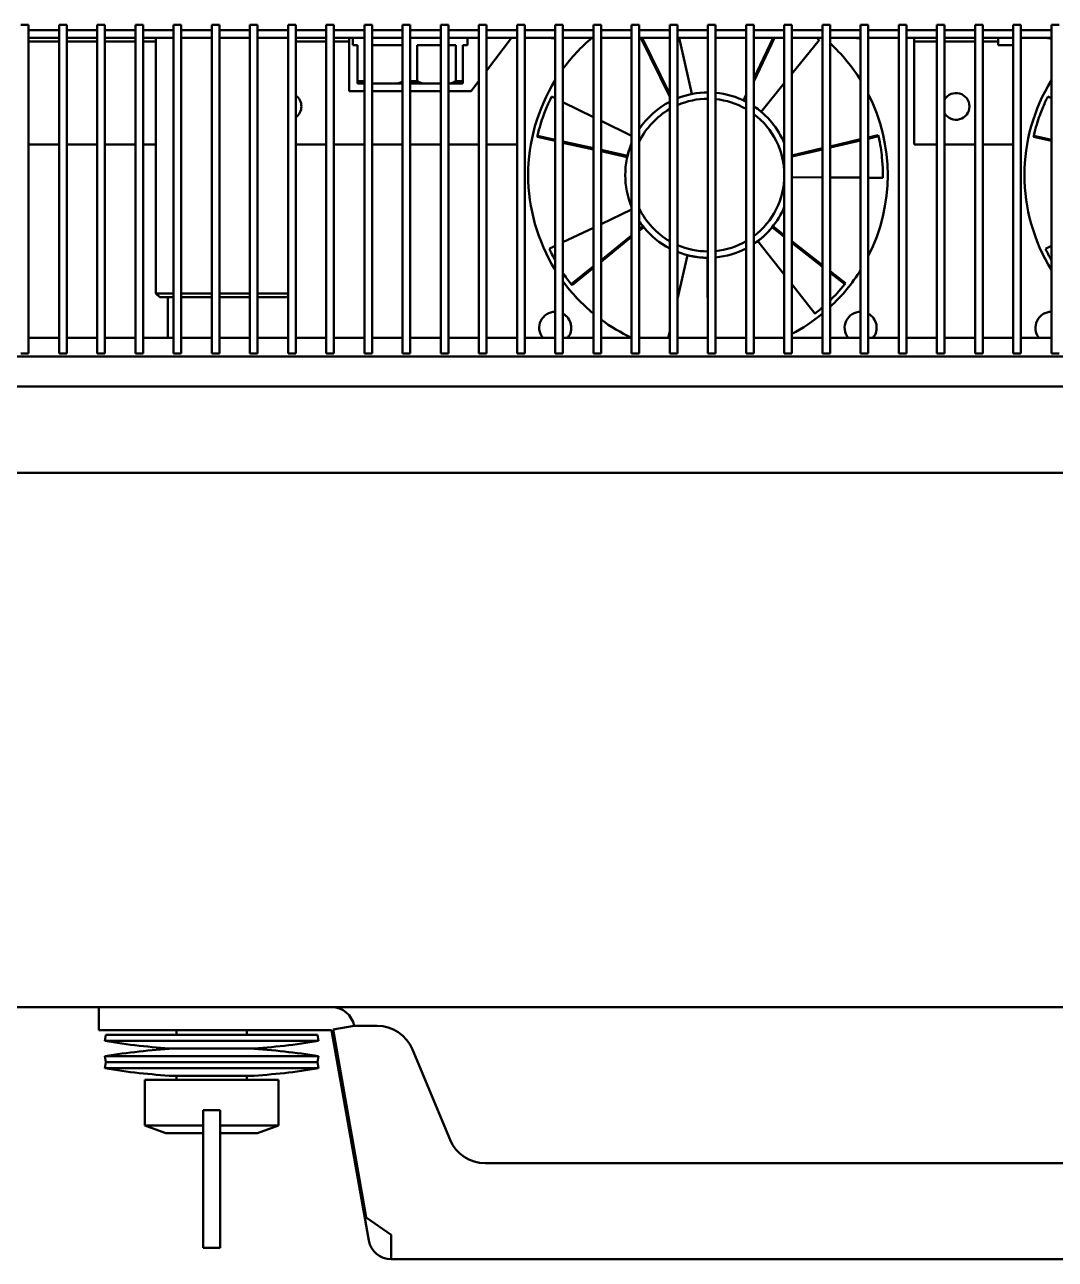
# Model space of a CAD drawing. Header units: millimetres. Extents: x 100 to 5488, y 100 to 4218.
# Drawn here: x 2184.5 to 2319.5, y 1386.1 to 1547.9 of the extents above; entities that cross this region are included whole.
import ezdxf

# ---------------------------------------------------------------- set-up
doc = ezdxf.new("R2010")
doc.units = ezdxf.units.MM
doc.header["$LTSCALE"] = 20
doc.layers.add('Visible (ANSI)', color=7, linetype='Continuous', lineweight=50)

msp = doc.modelspace()

# ---------------------------------------------------------------- linework, layer by layer
at = {"layer": 'Visible (ANSI)'}
for p, q in [((2184.033, 1547.867), (2185.033, 1547.867)), ((2185.033, 1547.867), (2185.033, 1547.633)), ((2189.033, 1547.633), (2189.033, 1547.867)), ((2189.033, 1547.867), (2190.033, 1547.867)), ((2190.033, 1547.867), (2190.033, 1547.633)), ((2194.033, 1547.633), (2194.033, 1547.867)), ((2194.033, 1547.867), (2195.033, 1547.867)), ((2195.033, 1547.867), (2195.033, 1547.633)), ((2199.033, 1547.633), (2199.033, 1547.867)), ((2199.033, 1547.867), (2200.033, 1547.867)), ((2200.033, 1547.867), (2200.033, 1547.633)), ((2204.033, 1547.633), (2204.033, 1547.867)), ((2204.033, 1547.867), (2205.033, 1547.867)), ((2205.033, 1547.867), (2205.033, 1547.633)), ((2209.033, 1547.633), (2209.033, 1547.867)), ((2209.033, 1547.867), (2210.033, 1547.867)), ((2210.033, 1547.867), (2210.033, 1547.633)), ((2214.033, 1547.633), (2214.033, 1547.867)), ((2214.033, 1547.867), (2215.033, 1547.867)), ((2215.033, 1547.867), (2215.033, 1547.633)), ((2219.033, 1547.633), (2219.033, 1547.867)), ((2219.033, 1547.867), (2220.033, 1547.867)), ((2220.033, 1547.867), (2220.033, 1547.633)), ((2224.033, 1547.633), (2224.033, 1547.867)), ((2224.033, 1547.867), (2225.033, 1547.867)), ((2225.033, 1547.867), (2225.033, 1547.633)), ((2229.033, 1547.633), (2229.033, 1547.867)), ((2229.033, 1547.867), (2230.033, 1547.867)), ((2230.033, 1547.867), (2230.033, 1547.633)), ((2234.033, 1547.633), (2234.033, 1547.867)), ((2234.033, 1547.867), (2235.033, 1547.867)), ((2235.033, 1547.867), (2235.033, 1547.633)), ((2239.033, 1547.633), (2239.033, 1547.867)), ((2239.033, 1547.867), (2240.033, 1547.867)), ((2240.033, 1547.867), (2240.033, 1547.633)), ((2244.033, 1547.633), (2244.033, 1547.867)), ((2244.033, 1547.867), (2245.033, 1547.867)), ((2245.033, 1547.867), (2245.033, 1547.633)), ((2249.033, 1547.633), (2249.033, 1547.867)), ((2249.033, 1547.867), (2250.033, 1547.867)), ((2250.033, 1547.867), (2250.033, 1547.633)), ((2254.033, 1547.633), (2254.033, 1547.867)), ((2254.033, 1547.867), (2255.033, 1547.867)), ((2255.033, 1547.867), (2255.033, 1547.633)), ((2259.033, 1547.633), (2259.033, 1547.867)), ((2259.033, 1547.867), (2260.033, 1547.867)), ((2260.033, 1547.867), (2260.033, 1547.633)), ((2264.033, 1547.633), (2264.033, 1547.867)), ((2264.033, 1547.867), (2265.033, 1547.867)), ((2265.033, 1547.867), (2265.033, 1547.633)), ((2269.033, 1547.633), (2269.033, 1547.867)), ((2269.033, 1547.867), (2270.033, 1547.867)), ((2270.033, 1547.867), (2270.033, 1547.633)), ((2274.033, 1547.633), (2274.033, 1547.867)), ((2274.033, 1547.867), (2275.033, 1547.867)), ((2275.033, 1547.867), (2275.033, 1547.633)), ((2279.033, 1547.633), (2279.033, 1547.867)), ((2279.033, 1547.867), (2280.033, 1547.867)), ((2280.033, 1547.867), (2280.033, 1547.633)), ((2284.033, 1547.633), (2284.033, 1547.867)), ((2284.033, 1547.867), (2285.033, 1547.867)), ((2285.033, 1547.867), (2285.033, 1547.633)), ((2289.033, 1547.633), (2289.033, 1547.867)), ((2289.033, 1547.867), (2290.033, 1547.867)), ((2290.033, 1547.867), (2290.033, 1547.633)), ((2294.033, 1547.633), (2294.033, 1547.867)), ((2294.033, 1547.867), (2295.033, 1547.867)), ((2295.033, 1547.867), (2295.033, 1547.633)), ((2299.033, 1547.633), (2299.033, 1547.867)), ((2299.033, 1547.867), (2300.033, 1547.867)), ((2300.033, 1547.867), (2300.033, 1547.633)), ((2304.033, 1547.633), (2304.033, 1547.867)), ((2304.033, 1547.867), (2305.033, 1547.867)), ((2305.033, 1547.867), (2305.033, 1547.633)), ((2309.033, 1547.633), (2309.033, 1547.867)), ((2309.033, 1547.867), (2310.033, 1547.867)), ((2310.033, 1547.867), (2310.033, 1547.633)), ((2314.033, 1547.633), (2314.033, 1547.867)), ((2314.033, 1547.867), (2315.033, 1547.867)), ((2315.033, 1547.867), (2315.033, 1547.633)), ((2319.033, 1547.633), (2319.033, 1547.867)), ((2319.033, 1547.867), (2320.033, 1547.867)), ((2185.033, 1510.379), (2185.033, 1547.633)), ((2189.033, 1547.167), (2185.033, 1547.167)), ((2189.033, 1546.167), (2185.033, 1546.167)), ((2189.033, 1547.633), (2189.033, 1510.379)), ((2190.033, 1510.379), (2190.033, 1547.633)), ((2194.033, 1547.167), (2190.033, 1547.167)), ((2194.033, 1546.167), (2190.033, 1546.167)), ((2194.033, 1547.633), (2194.033, 1510.379)), ((2195.033, 1510.379), (2195.033, 1547.633)), ((2199.033, 1547.167), (2195.033, 1547.167)), ((2199.033, 1546.167), (2195.033, 1546.167)), ((2199.033, 1547.633), (2199.033, 1510.379)), ((2200.033, 1510.379), (2200.033, 1547.633)), ((2204.033, 1547.167), (2200.033, 1547.167)), ((2204.033, 1546.167), (2200.033, 1546.167)), ((2201.733, 1546.167), (2201.733, 1512.667)), ((2204.033, 1547.633), (2204.033, 1510.379)), ((2205.033, 1510.379), (2205.033, 1547.633)), ((2209.033, 1547.167), (2205.033, 1547.167)), ((2209.033, 1546.167), (2205.033, 1546.167)), ((2209.033, 1547.633), (2209.033, 1510.379)), ((2210.033, 1510.379), (2210.033, 1547.633)), ((2214.033, 1547.167), (2210.033, 1547.167)), ((2214.033, 1546.167), (2210.033, 1546.167)), ((2214.033, 1547.633), (2214.033, 1510.379)), ((2215.033, 1510.379), (2215.033, 1547.633)), ((2219.033, 1547.167), (2215.033, 1547.167)), ((2219.033, 1546.167), (2215.033, 1546.167)), ((2219.033, 1547.633), (2219.033, 1510.379)), ((2220.033, 1510.379), (2220.033, 1547.633)), ((2224.033, 1547.167), (2220.033, 1547.167)), ((2224.033, 1546.167), (2220.033, 1546.167)), ((2224.033, 1547.633), (2224.033, 1510.379)), ((2225.033, 1510.379), (2225.033, 1547.633)), ((2229.033, 1547.167), (2225.033, 1547.167)), ((2229.033, 1546.167), (2225.033, 1546.167)), ((2227.033, 1546.167), (2227.033, 1545.667)), ((2227.533, 1546.167), (2227.533, 1545.167)), ((2229.033, 1547.633), (2229.033, 1510.379)), ((2230.033, 1510.379), (2230.033, 1547.633)), ((2234.033, 1547.167), (2230.033, 1547.167)), ((2234.033, 1546.167), (2230.033, 1546.167)), ((2234.033, 1547.633), (2234.033, 1510.379)), ((2235.033, 1510.379), (2235.033, 1547.633)), ((2239.033, 1547.167), (2235.033, 1547.167)), ((2239.033, 1546.167), (2235.033, 1546.167)), ((2239.033, 1547.633), (2239.033, 1510.379)), ((2240.033, 1510.379), (2240.033, 1547.633)), ((2244.033, 1547.167), (2240.033, 1547.167)), ((2244.033, 1546.167), (2240.033, 1546.167)), ((2242.533, 1546.167), (2242.533, 1545.167)), ((2244.033, 1547.633), (2244.033, 1510.379)), ((2245.033, 1510.379), (2245.033, 1547.633)), ((2249.033, 1547.167), (2245.033, 1547.167)), ((2249.033, 1546.167), (2245.033, 1546.167)), ((2245.033, 1541.834), (2248.283, 1546.167)), ((2249.033, 1547.633), (2249.033, 1510.379)), ((2250.033, 1510.379), (2250.033, 1547.633)), ((2254.033, 1547.167), (2250.033, 1547.167)), ((2254.033, 1546.167), (2250.033, 1546.167)), ((2254.033, 1547.633), (2254.033, 1510.379)), ((2255.033, 1510.379), (2255.033, 1547.633)), ((2259.033, 1547.167), (2255.033, 1547.167)), ((2259.033, 1546.167), (2255.033, 1546.167)), ((2259.033, 1547.633), (2259.033, 1510.379)), ((2260.033, 1510.379), (2260.033, 1547.633)), ((2264.033, 1547.167), (2260.033, 1547.167)), ((2264.033, 1546.167), (2260.033, 1546.167)), ((2264.033, 1547.633), (2264.033, 1510.379)), ((2265.033, 1510.379), (2265.033, 1547.633)), ((2269.033, 1547.167), (2265.033, 1547.167)), ((2269.033, 1546.167), (2265.033, 1546.167)), ((2265.25, 1546.167), (2269.033, 1538.413)), ((2269.033, 1538.774), (2265.426, 1546.167)), ((2269.033, 1547.633), (2269.033, 1510.379)), ((2270.033, 1510.379), (2270.033, 1547.633)), ((2274.033, 1547.167), (2270.033, 1547.167)), ((2274.033, 1546.167), (2270.033, 1546.167)), ((2270.277, 1546.167), (2271.904, 1538.789)), ((2274.033, 1547.633), (2274.033, 1510.379)), ((2275.033, 1510.379), (2275.033, 1547.633)), ((2279.033, 1547.167), (2275.033, 1547.167)), ((2279.033, 1546.167), (2275.033, 1546.167)), ((2279.033, 1547.633), (2279.033, 1510.379)), ((2280.033, 1510.379), (2280.033, 1547.633)), ((2284.033, 1547.167), (2280.033, 1547.167)), ((2284.033, 1546.167), (2280.033, 1546.167)), ((2280.033, 1540.441), (2282.751, 1546.167)), ((2282.576, 1546.167), (2280.033, 1540.81)), ((2284.033, 1547.633), (2284.033, 1510.379)), ((2285.033, 1510.379), (2285.033, 1547.633)), ((2289.033, 1547.167), (2285.033, 1547.167)), ((2289.033, 1546.167), (2285.033, 1546.167)), ((2288.374, 1546.043), (2288.383, 1546.036)), ((2288.375, 1546.043), (2288.384, 1546.036)), ((2289.033, 1547.633), (2289.033, 1510.379)), ((2290.033, 1510.379), (2290.033, 1547.633)), ((2294.033, 1547.167), (2290.033, 1547.167)), ((2294.033, 1546.167), (2290.033, 1546.167)), ((2294.033, 1547.633), (2294.033, 1510.379)), ((2295.033, 1510.379), (2295.033, 1547.633)), ((2299.033, 1547.167), (2295.033, 1547.167)), ((2299.033, 1546.167), (2295.033, 1546.167)), ((2299.033, 1547.633), (2299.033, 1510.379)), ((2300.033, 1510.379), (2300.033, 1547.633)), ((2304.033, 1547.167), (2300.033, 1547.167)), ((2304.033, 1546.167), (2300.033, 1546.167)), ((2301.033, 1545.667), (2301.033, 1546.167)), ((2304.033, 1547.633), (2304.033, 1510.379)), ((2305.033, 1510.379), (2305.033, 1547.633)), ((2309.033, 1547.167), (2305.033, 1547.167)), ((2309.033, 1546.167), (2305.033, 1546.167)), ((2309.033, 1547.633), (2309.033, 1510.379)), ((2310.033, 1510.379), (2310.033, 1547.633)), ((2314.033, 1547.167), (2310.033, 1547.167)), ((2314.033, 1546.167), (2310.033, 1546.167)), ((2312.033, 1545.667), (2312.033, 1546.167)), ((2314.033, 1547.633), (2314.033, 1510.379)), ((2315.033, 1510.379), (2315.033, 1547.633)), ((2319.033, 1547.167), (2315.033, 1547.167)), ((2319.033, 1546.167), (2315.033, 1546.167)), ((2319.033, 1547.633), (2319.033, 1510.379)), ((2189.033, 1545.667), (2185.033, 1545.667)), ((2194.033, 1545.667), (2190.033, 1545.667)), ((2199.033, 1545.667), (2195.033, 1545.667)), ((2201.733, 1545.667), (2200.033, 1545.667)), ((2224.033, 1545.667), (2220.033, 1545.667)), ((2227.033, 1545.667), (2225.033, 1545.667)), ((2227.033, 1539.167), (2227.033, 1545.667)), ((2228.133, 1545.167), (2227.533, 1545.167)), ((2228.133, 1540.467), (2228.133, 1545.167)), ((2234.033, 1545.167), (2230.033, 1545.167)), ((2235.938, 1545.167), (2235.938, 1540.467)), ((2239.033, 1545.167), (2235.938, 1545.167)), ((2241.029, 1545.167), (2240.033, 1545.167)), ((2241.029, 1540.467), (2241.029, 1545.167)), ((2241.933, 1545.167), (2241.933, 1540.467)), ((2242.533, 1545.167), (2241.933, 1545.167)), ((2288.606, 1545.855), (2285.033, 1541.438)), ((2301.033, 1545.167), (2301.033, 1545.667)), ((2304.033, 1545.667), (2301.033, 1545.667)), ((2301.033, 1532.167), (2301.033, 1545.167)), ((2309.033, 1545.667), (2305.033, 1545.667)), ((2312.033, 1545.667), (2310.033, 1545.667)), ((2312.033, 1545.167), (2312.033, 1545.667)), ((2314.033, 1545.167), (2312.033, 1545.167)), ((2228.133, 1540.467), (2228.133, 1540.167)), ((2229.033, 1540.467), (2228.133, 1540.467)), ((2229.033, 1540.167), (2228.133, 1540.167)), ((2230.033, 1540.167), (2233.365, 1540.167)), ((2234.033, 1540.167), (2233.365, 1540.167)), ((2235.938, 1540.467), (2235.033, 1540.467)), ((2236.702, 1540.167), (2235.033, 1540.167)), ((2236.702, 1540.167), (2239.033, 1540.167)), ((2240.033, 1540.167), (2240.265, 1540.167)), ((2241.933, 1540.167), (2240.265, 1540.167)), ((2241.933, 1540.467), (2241.029, 1540.467)), ((2243.033, 1539.167), (2244.033, 1540.501)), ((2284.033, 1540.201), (2281.008, 1536.46)), ((2229.033, 1539.167), (2227.033, 1539.167)), ((2234.033, 1539.167), (2230.033, 1539.167)), ((2239.033, 1539.167), (2235.033, 1539.167)), ((2243.033, 1539.167), (2240.033, 1539.167)), ((2253.424, 1538.191), (2253.429, 1538.202)), ((2253.425, 1538.192), (2253.43, 1538.202)), ((2253.556, 1538.459), (2254.033, 1538.224)), ((2279.033, 1538.703), (2278.678, 1537.954)), ((2278.678, 1537.954), (2278.821, 1537.886)), ((2278.821, 1537.886), (2279.033, 1538.334)), ((2318.424, 1538.191), (2318.429, 1538.202)), ((2318.425, 1538.192), (2318.43, 1538.202)), ((2318.556, 1538.459), (2319.033, 1538.224)), ((2255.033, 1537.733), (2259.033, 1535.768)), ((2260.033, 1535.277), (2264.033, 1533.312)), ((2251.702, 1533.316), (2251.668, 1533.162)), ((2251.668, 1533.162), (2254.033, 1532.633)), ((2254.033, 1532.796), (2251.702, 1533.316)), ((2296.343, 1533.405), (2295.033, 1533.097)), ((2295.033, 1532.935), (2296.38, 1533.251)), ((2296.38, 1533.251), (2296.343, 1533.405)), ((2316.702, 1533.316), (2316.668, 1533.162)), ((2316.668, 1533.162), (2319.033, 1532.633)), ((2319.033, 1532.796), (2316.702, 1533.316)), ((2189.033, 1532.167), (2185.033, 1532.167)), ((2194.033, 1532.167), (2190.033, 1532.167)), ((2199.033, 1532.167), (2195.033, 1532.167)), ((2201.733, 1532.167), (2200.033, 1532.167)), ((2224.033, 1532.167), (2220.033, 1532.167)), ((2229.033, 1532.167), (2225.033, 1532.167)), ((2234.033, 1532.167), (2230.033, 1532.167)), ((2239.033, 1532.167), (2235.033, 1532.167)), ((2244.033, 1532.167), (2240.033, 1532.167)), ((2249.033, 1532.167), (2245.033, 1532.167)), ((2259.033, 1531.679), (2255.033, 1532.572)), ((2255.033, 1532.41), (2259.033, 1531.517)), ((2289.033, 1531.689), (2285.033, 1530.75)), ((2285.033, 1530.587), (2289.033, 1531.526)), ((2294.033, 1532.863), (2290.033, 1531.924)), ((2290.033, 1531.761), (2294.033, 1532.7)), ((2304.033, 1532.167), (2301.033, 1532.167)), ((2309.033, 1532.167), (2305.033, 1532.167)), ((2314.033, 1532.167), (2310.033, 1532.167)), ((2263.495, 1530.683), (2260.033, 1531.456)), ((2260.033, 1531.294), (2263.46, 1530.528)), ((2263.46, 1530.528), (2263.495, 1530.683)), ((2289.033, 1527.864), (2285.033, 1527.889)), ((2294.033, 1527.832), (2290.033, 1527.858)), ((2296.948, 1527.814), (2295.033, 1527.826)), ((2296.951, 1528.112), (2296.951, 1528.101)), ((2296.951, 1528.111), (2296.951, 1528.1)), ((2260.033, 1521.739), (2264.033, 1523.642)), ((2255.033, 1519.361), (2259.033, 1521.263)), ((2264.033, 1520.27), (2260.033, 1517.029)), ((2265.516, 1521.471), (2265.033, 1521.08)), ((2265.033, 1520.876), (2265.616, 1521.348)), ((2265.616, 1521.348), (2265.516, 1521.471)), ((2282.548, 1521.47), (2282.45, 1521.345)), ((2282.45, 1521.345), (2284.033, 1520.1)), ((2284.033, 1520.301), (2282.548, 1521.47)), ((2253.249, 1518.512), (2254.033, 1518.885)), ((2260.033, 1516.826), (2264.033, 1520.066)), ((2284.033, 1515.14), (2280.575, 1519.529)), ((2289.033, 1516.368), (2285.033, 1519.515)), ((2285.033, 1519.313), (2289.033, 1516.167)), ((2318.249, 1518.512), (2319.033, 1518.885)), ((2253.376, 1518.244), (2253.371, 1518.253)), ((2253.376, 1518.242), (2253.371, 1518.253)), ((2270.033, 1511.978), (2271.364, 1517.666)), ((2274.033, 1517.334), (2273.953, 1517.333)), ((2273.953, 1517.333), (2274.028, 1506.862)), ((2318.376, 1518.244), (2318.371, 1518.253)), ((2318.376, 1518.242), (2318.371, 1518.253)), ((2259.033, 1516.219), (2256.127, 1513.865)), ((2256.227, 1513.742), (2259.033, 1516.015)), ((2292.046, 1513.999), (2290.033, 1515.582)), ((2290.033, 1515.38), (2291.948, 1513.875)), ((2256.127, 1513.865), (2256.227, 1513.742)), ((2288.053, 1510.038), (2285.033, 1513.871)), ((2291.948, 1513.875), (2292.046, 1513.999)), ((2204.033, 1512.667), (2201.733, 1512.667)), ((2202.233, 1512.167), (2201.733, 1512.667)), ((2204.033, 1512.167), (2202.233, 1512.167)), ((2203.283, 1506.862), (2203.283, 1512.167)), ((2209.033, 1512.667), (2205.033, 1512.667)), ((2209.033, 1512.167), (2205.033, 1512.167)), ((2214.033, 1512.667), (2210.033, 1512.667)), ((2214.033, 1512.167), (2210.033, 1512.167)), ((2219.033, 1512.667), (2215.033, 1512.667)), ((2218.833, 1512.167), (2215.033, 1512.167)), ((2218.833, 1512.167), (2219.033, 1512.367)), ((2185.033, 1510.379), (2185.033, 1504.792)), ((2189.033, 1504.792), (2189.033, 1510.379)), ((2190.033, 1510.379), (2190.033, 1504.792)), ((2194.033, 1504.792), (2194.033, 1510.379)), ((2195.033, 1510.379), (2195.033, 1504.792)), ((2199.033, 1504.792), (2199.033, 1510.379)), ((2200.033, 1510.379), (2200.033, 1504.792)), ((2204.033, 1504.792), (2204.033, 1510.379)), ((2205.033, 1510.379), (2205.033, 1504.792)), ((2209.033, 1504.792), (2209.033, 1510.379)), ((2210.033, 1510.379), (2210.033, 1504.792)), ((2214.033, 1504.792), (2214.033, 1510.379)), ((2215.033, 1510.379), (2215.033, 1504.792)), ((2219.033, 1504.792), (2219.033, 1510.379)), ((2220.033, 1510.379), (2220.033, 1504.792)), ((2224.033, 1504.792), (2224.033, 1510.379)), ((2225.033, 1510.379), (2225.033, 1504.792)), ((2229.033, 1504.792), (2229.033, 1510.379)), ((2230.033, 1510.379), (2230.033, 1504.792)), ((2234.033, 1504.792), (2234.033, 1510.379)), ((2235.033, 1510.379), (2235.033, 1504.792)), ((2239.033, 1504.792), (2239.033, 1510.379)), ((2240.033, 1510.379), (2240.033, 1504.792)), ((2244.033, 1504.792), (2244.033, 1510.379)), ((2245.033, 1510.379), (2245.033, 1504.792)), ((2249.033, 1504.792), (2249.033, 1510.379)), ((2250.033, 1510.379), (2250.033, 1504.792)), ((2254.033, 1504.792), (2254.033, 1510.379)), ((2255.033, 1510.379), (2255.033, 1504.792)), ((2259.033, 1504.792), (2259.033, 1510.379)), ((2260.033, 1510.379), (2260.033, 1504.792)), ((2264.033, 1504.792), (2264.033, 1510.379)), ((2265.033, 1510.379), (2265.033, 1504.792)), ((2269.033, 1504.792), (2269.033, 1510.379)), ((2270.033, 1510.379), (2270.033, 1504.792)), ((2274.033, 1504.792), (2274.033, 1510.379)), ((2275.033, 1510.379), (2275.033, 1504.792)), ((2279.033, 1504.792), (2279.033, 1510.379)), ((2280.033, 1510.379), (2280.033, 1504.792)), ((2284.033, 1504.792), (2284.033, 1510.379)), ((2285.033, 1510.379), (2285.033, 1504.792)), ((2288.288, 1510.223), (2288.279, 1510.215)), ((2288.287, 1510.222), (2288.279, 1510.215)), ((2289.033, 1504.792), (2289.033, 1510.379)), ((2290.033, 1510.379), (2290.033, 1504.792)), ((2294.033, 1504.792), (2294.033, 1510.379)), ((2295.033, 1510.379), (2295.033, 1504.792)), ((2299.033, 1504.792), (2299.033, 1510.379)), ((2300.033, 1510.379), (2300.033, 1504.792)), ((2304.033, 1504.792), (2304.033, 1510.379)), ((2305.033, 1510.379), (2305.033, 1504.792)), ((2309.033, 1504.792), (2309.033, 1510.379)), ((2310.033, 1510.379), (2310.033, 1504.792)), ((2314.033, 1504.792), (2314.033, 1510.379)), ((2315.033, 1510.379), (2315.033, 1504.792)), ((2319.033, 1504.792), (2319.033, 1510.379)), ((2268.837, 1506.862), (2269.033, 1507.702)), ((2189.033, 1506.862), (2185.033, 1506.862)), ((2194.033, 1506.862), (2190.033, 1506.862)), ((2199.033, 1506.862), (2195.033, 1506.862)), ((2204.033, 1506.862), (2200.033, 1506.862)), ((2209.033, 1506.862), (2205.033, 1506.862)), ((2214.033, 1506.862), (2210.033, 1506.862)), ((2219.033, 1506.862), (2215.033, 1506.862)), ((2224.033, 1506.862), (2220.033, 1506.862)), ((2229.033, 1506.862), (2225.033, 1506.862)), ((2234.033, 1506.862), (2230.033, 1506.862)), ((2239.033, 1506.862), (2235.033, 1506.862)), ((2244.033, 1506.862), (2240.033, 1506.862)), ((2249.033, 1506.862), (2245.033, 1506.862)), ((2254.033, 1506.862), (2250.033, 1506.862)), ((2259.033, 1506.862), (2255.033, 1506.862)), ((2264.033, 1506.862), (2260.033, 1506.862)), ((2269.033, 1506.862), (2265.033, 1506.862)), ((2274.033, 1506.862), (2270.033, 1506.862)), ((2279.033, 1506.862), (2275.033, 1506.862)), ((2284.033, 1506.862), (2280.033, 1506.862)), ((2289.033, 1506.862), (2285.033, 1506.862)), ((2294.033, 1506.862), (2290.033, 1506.862)), ((2299.033, 1506.862), (2295.033, 1506.862)), ((2304.033, 1506.862), (2300.033, 1506.862)), ((2309.033, 1506.862), (2305.033, 1506.862)), ((2314.033, 1506.862), (2310.033, 1506.862)), ((2319.033, 1506.862), (2315.033, 1506.862)), ((1613.333, 1504.417), (2564.733, 1504.417)), ((2184.033, 1504.786), (2185.033, 1504.786)), ((2185.033, 1504.792), (2185.033, 1504.786)), ((2189.033, 1504.786), (2189.033, 1504.792)), ((2189.033, 1504.786), (2190.033, 1504.786)), ((2190.033, 1504.792), (2190.033, 1504.786)), ((2194.033, 1504.786), (2194.033, 1504.792)), ((2194.033, 1504.786), (2195.033, 1504.786)), ((2195.033, 1504.792), (2195.033, 1504.786)), ((2199.033, 1504.786), (2199.033, 1504.792)), ((2199.033, 1504.786), (2200.033, 1504.786)), ((2200.033, 1504.792), (2200.033, 1504.786)), ((2204.033, 1504.786), (2204.033, 1504.792)), ((2204.033, 1504.786), (2205.033, 1504.786)), ((2205.033, 1504.792), (2205.033, 1504.786)), ((2209.033, 1504.786), (2209.033, 1504.792)), ((2209.033, 1504.786), (2210.033, 1504.786)), ((2210.033, 1504.792), (2210.033, 1504.786)), ((2214.033, 1504.786), (2214.033, 1504.792)), ((2214.033, 1504.786), (2215.033, 1504.786)), ((2215.033, 1504.792), (2215.033, 1504.786)), ((2219.033, 1504.786), (2219.033, 1504.792)), ((2219.033, 1504.786), (2220.033, 1504.786)), ((2220.033, 1504.792), (2220.033, 1504.786)), ((2224.033, 1504.786), (2224.033, 1504.792)), ((2224.033, 1504.786), (2225.033, 1504.786)), ((2225.033, 1504.792), (2225.033, 1504.786)), ((2229.033, 1504.786), (2229.033, 1504.792)), ((2229.033, 1504.786), (2230.033, 1504.786)), ((2230.033, 1504.792), (2230.033, 1504.786)), ((2234.033, 1504.786), (2234.033, 1504.792)), ((2234.033, 1504.786), (2235.033, 1504.786)), ((2235.033, 1504.792), (2235.033, 1504.786)), ((2239.033, 1504.786), (2239.033, 1504.792)), ((2239.033, 1504.786), (2240.033, 1504.786)), ((2240.033, 1504.792), (2240.033, 1504.786)), ((2244.033, 1504.786), (2244.033, 1504.792)), ((2244.033, 1504.786), (2245.033, 1504.786)), ((2245.033, 1504.792), (2245.033, 1504.786)), ((2249.033, 1504.786), (2249.033, 1504.792)), ((2249.033, 1504.786), (2250.033, 1504.786)), ((2250.033, 1504.792), (2250.033, 1504.786)), ((2254.033, 1504.786), (2254.033, 1504.792)), ((2254.033, 1504.786), (2255.033, 1504.786)), ((2255.033, 1504.792), (2255.033, 1504.786)), ((2259.033, 1504.786), (2259.033, 1504.792)), ((2259.033, 1504.786), (2260.033, 1504.786)), ((2260.033, 1504.792), (2260.033, 1504.786)), ((2264.033, 1504.786), (2264.033, 1504.792)), ((2264.033, 1504.786), (2265.033, 1504.786)), ((2265.033, 1504.792), (2265.033, 1504.786)), ((2269.033, 1504.786), (2269.033, 1504.792)), ((2269.033, 1504.786), (2270.033, 1504.786)), ((2270.033, 1504.792), (2270.033, 1504.786)), ((2274.033, 1504.786), (2274.033, 1504.792)), ((2274.033, 1504.786), (2275.033, 1504.786)), ((2275.033, 1504.792), (2275.033, 1504.786)), ((2279.033, 1504.786), (2279.033, 1504.792)), ((2279.033, 1504.786), (2280.033, 1504.786)), ((2280.033, 1504.792), (2280.033, 1504.786)), ((2284.033, 1504.786), (2284.033, 1504.792)), ((2284.033, 1504.786), (2285.033, 1504.786)), ((2285.033, 1504.792), (2285.033, 1504.786)), ((2289.033, 1504.786), (2289.033, 1504.792)), ((2289.033, 1504.786), (2290.033, 1504.786)), ((2290.033, 1504.792), (2290.033, 1504.786)), ((2294.033, 1504.786), (2294.033, 1504.792)), ((2294.033, 1504.786), (2295.033, 1504.786)), ((2295.033, 1504.792), (2295.033, 1504.786)), ((2299.033, 1504.786), (2299.033, 1504.792)), ((2299.033, 1504.786), (2300.033, 1504.786)), ((2300.033, 1504.792), (2300.033, 1504.786)), ((2304.033, 1504.786), (2304.033, 1504.792)), ((2304.033, 1504.786), (2305.033, 1504.786)), ((2305.033, 1504.792), (2305.033, 1504.786)), ((2309.033, 1504.786), (2309.033, 1504.792)), ((2309.033, 1504.786), (2310.033, 1504.786)), ((2310.033, 1504.792), (2310.033, 1504.786)), ((2314.033, 1504.786), (2314.033, 1504.792)), ((2314.033, 1504.786), (2315.033, 1504.786)), ((2315.033, 1504.792), (2315.033, 1504.786)), ((2319.033, 1504.786), (2319.033, 1504.792)), ((2319.033, 1504.786), (2320.033, 1504.786)), ((2565.033, 1500.467), (1613.033, 1500.467)), ((2121.533, 1489.167), (2394.033, 1489.167)), ((2394.033, 1419.167), (2121.533, 1419.167)), ((2194.257, 1416.167), (2194.257, 1419.167)), ((2224.931, 1416.236), (2227.689, 1416.722)), ((2230.7, 1416.722), (2227.689, 1416.722)), ((2199.257, 1416.167), (2194.257, 1416.167)), ((2195.163, 1415.535), (2195.033, 1414.746)), ((2195.163, 1415.535), (2222.903, 1415.535)), ((2224.74, 1416.167), (2199.257, 1416.167)), ((2204.433, 1415.535), (2204.433, 1416.167)), ((2213.633, 1415.535), (2213.633, 1416.167)), ((2222.903, 1415.535), (2223.033, 1414.746)), ((2224.74, 1416.167), (2229.596, 1388.627)), ((2229.272, 1391.616), (2224.931, 1416.236)), ((2195.033, 1414.746), (2223.033, 1414.746)), ((2204.033, 1413.746), (2214.033, 1413.746)), ((2214.033, 1413.746), (2204.033, 1413.746)), ((2235.315, 1413.645), (2240.251, 1401.799)), ((2223.033, 1412.746), (2195.033, 1412.746)), ((2195.163, 1411.957), (2195.033, 1412.746)), ((2195.163, 1411.957), (2195.033, 1411.167)), ((2195.163, 1411.957), (2222.903, 1411.957)), ((2195.163, 1411.957), (2222.903, 1411.957)), ((2222.903, 1411.957), (2223.033, 1412.746)), ((2222.903, 1411.957), (2223.033, 1411.167)), ((2195.033, 1411.167), (2223.033, 1411.167)), ((2200.283, 1409.667), (2217.783, 1409.667)), ((2200.283, 1403.667), (2200.283, 1409.667)), ((2214.033, 1410.167), (2204.033, 1410.167)), ((2204.433, 1409.667), (2204.433, 1410.167)), ((2213.633, 1409.667), (2213.633, 1410.167)), ((2217.783, 1403.667), (2217.783, 1409.667)), ((2207.933, 1405.667), (2207.933, 1387.667)), ((2210.133, 1405.667), (2207.933, 1405.667)), ((2210.133, 1405.667), (2210.133, 1387.667)), ((2200.283, 1403.667), (2207.933, 1403.667)), ((2203.033, 1402.667), (2200.283, 1403.667)), ((2203.033, 1402.667), (2207.933, 1402.667)), ((2217.783, 1403.667), (2210.133, 1403.667)), ((2210.133, 1402.667), (2215.033, 1402.667)), ((2215.033, 1402.667), (2217.783, 1403.667)), ((2433.2, 1398.722), (2244.867, 1398.722)), ((2232.516, 1389.345), (2229.272, 1391.616)), ((2232.516, 1389.345), (2232.551, 1389.148)), ((2210.133, 1387.667), (2207.933, 1387.667)), ((2232.551, 1386.148), (2232.551, 1389.148)), ((2445.516, 1386.148), (2232.551, 1386.148))]:
    msp.add_line(p, q, dxfattribs=at)
for centre, radius, start, end in [((2254.033, 1548.167), 2.1, 252.24721, 270), ((2274.033, 1528.167), 23.542, 130.12842, 143.81158), ((2294.033, 1548.167), 2.1, 252.24721, 270), ((2319.033, 1548.167), 2.1, 252.24721, 270), ((2274.033, 1528.167), 23.542, 31.83642, 47.18401), ((2274.033, 1528.167), 23.542, 148.16358, 211.83642), ((2339.033, 1528.167), 23.542, 148.16358, 211.83642), ((2219.033, 1537.167), 1.75, 304.8499, 55.1501), ((2274.033, 1528.167), 10.833, 90, 111.66818), ((2274.033, 1528.167), 10, 90, 113.57818), ((2274.033, 1528.167), 10.833, 62.51357, 84.70362), ((2274.033, 1528.167), 10, 60, 84.26083), ((2274.033, 1528.167), 23.542, 333.13014, 26.86986), ((2306.533, 1537.167), 1.75, 211.00272, 148.99728), ((2274.033, 1528.167), 10.833, 117.48643, 146.17784), ((2274.033, 1528.167), 10, 120, 154.15807), ((2274.033, 1528.167), 10.833, 22.61986, 56.36872), ((2274.033, 1528.167), 10, 306.8699, 53.1301), ((2274.033, 1528.167), 10.833, 157.38014, 202.61986), ((2274.033, 1528.167), 10, 205.84193, 240), ((2274.033, 1528.167), 10.833, 303.63128, 337.38014), ((2274.033, 1528.167), 10.833, 213.82216, 217.56756), ((2274.033, 1528.167), 10.833, 219.01182, 242.51357), ((2274.033, 1528.167), 10, 246.42182, 270), ((2274.033, 1528.167), 10, 275.73917, 300), ((2274.033, 1528.167), 10.833, 275.29638, 297.48643), ((2274.033, 1528.167), 10.833, 248.33182, 270), ((2274.033, 1528.167), 23.542, 312.81599, 328.16358), ((2274.033, 1528.167), 23.542, 216.18842, 230.41902), ((2254.033, 1508.167), 2.1, 90, 218.43008), ((2254.033, 1508.167), 2.1, 321.56992, 61.56311), ((2274.033, 1528.167), 23.542, 233.50945, 244.82366), ((2274.033, 1528.167), 23.542, 297.85637, 309.58098), ((2294.033, 1508.167), 2.1, 90, 218.43008), ((2294.033, 1508.167), 2.1, 321.56992, 61.56311), ((2319.033, 1508.167), 2.1, 90, 218.43008), ((2224.74, 1416.167), 3, 10.66078, 90), ((2230.7, 1411.722), 5, 22.61986, 90), ((2209.033, 1499.746), 86.145, 260.64702, 266.6726), ((2209.033, 1327.746), 86.145, 93.3274, 99.35298), ((2209.033, 1499.746), 86.145, 273.3274, 279.35298), ((2209.033, 1327.746), 86.145, 80.64702, 86.6726), ((2209.033, 1496.167), 86.145, 260.64702, 266.6726), ((2209.033, 1496.167), 86.145, 273.3274, 279.35298), ((2244.867, 1403.722), 5, 202.61986, 270), ((2232.551, 1389.148), 3, 190, 270)]:
    msp.add_arc(centre, radius, start, end, dxfattribs=at)
for points, knots in [([(2288.219, 1546.168), (2288.371, 1546.048), (2288.456, 1545.978), (2288.572, 1545.883), (2288.606, 1545.855), (2288.606, 1545.855)], [-0.41334226, -0.41334226, -0.41334226, -0.41334226, -0.30104984, -0.30104984, -0.16460842, -0.16460842, -0.16460842, -0.16460842]), ([(2234.033, 1540.425), (2233.984, 1540.403), (2233.851, 1540.346), (2233.631, 1540.259), (2233.454, 1540.197), (2233.365, 1540.167)], [0.13101791, 0.13101791, 0.13101791, 0.13101791, 0.33333333, 0.66666667, 1, 1, 1, 1]), ([(2236.702, 1540.167), (2236.613, 1540.197), (2236.525, 1540.228), (2236.439, 1540.26), (2236.353, 1540.292), (2236.269, 1540.325), (2236.185, 1540.36), (2236.101, 1540.395), (2236.019, 1540.43), (2235.938, 1540.467)], [0, 0, 0, 0, 0.3333333, 0.3333333, 0.3333333, 0.6666667, 0.6666667, 0.6666667, 1, 1, 1, 1]), ([(2241.933, 1540.167), (2241.933, 1540.197), (2241.933, 1540.228), (2241.933, 1540.26), (2241.933, 1540.292), (2241.933, 1540.325), (2241.933, 1540.36), (2241.933, 1540.395), (2241.933, 1540.43), (2241.933, 1540.467)], [0, 0, 0, 0, 0.3333333, 0.3333333, 0.3333333, 0.6666667, 0.6666667, 0.6666667, 1, 1, 1, 1]), ([(2251.702, 1533.316), (2251.95, 1534.39), (2252.232, 1535.272), (2252.711, 1536.593), (2252.967, 1537.206), (2253.368, 1538.086), (2253.455, 1538.255), (2253.536, 1538.418), (2253.556, 1538.459), (2253.556, 1538.459)], [-0.84200199, -0.84200199, -0.84200199, -0.84200199, -0.63531392, -0.63531392, -0.46010232, -0.46010232, -0.30242327, -0.30242327, -0.16409281, -0.16409281, -0.16409281, -0.16409281]), ([(2316.702, 1533.316), (2316.95, 1534.39), (2317.232, 1535.272), (2317.711, 1536.593), (2317.967, 1537.206), (2318.368, 1538.086), (2318.455, 1538.255), (2318.536, 1538.418), (2318.556, 1538.459), (2318.556, 1538.459)], [-0.84200199, -0.84200199, -0.84200199, -0.84200199, -0.63531392, -0.63531392, -0.46010232, -0.46010232, -0.30242327, -0.30242327, -0.16409281, -0.16409281, -0.16409281, -0.16409281]), ([(2280.033, 1537.189), (2280.061, 1537.171), (2280.088, 1537.153), (2280.467, 1536.896), (2280.688, 1536.72), (2280.915, 1536.538), (2281.008, 1536.46), (2281.008, 1536.46), (2281.008, 1536.46), (2281.007, 1536.46)], [0.2360128, 0.2360128, 0.2360128, 0.2360128, 0.25486098, 0.25486098, 0.50685666, 0.50685666, 0.67513336, 0.67513336, 0.67889837, 0.67889837, 0.67889837, 0.67889837]), ([(2280.833, 1536.601), (2280.837, 1536.598), (2280.845, 1536.591), (2280.846, 1536.59), (2280.846, 1536.59), (2280.846, 1536.59)], [0, 0, 0, 0, 0.073079111, 0.073079111, 0.074042245, 0.074042245, 0.074042245, 0.074042245]), ([(2281.007, 1536.46), (2280.988, 1536.476), (2280.968, 1536.492), (2280.94, 1536.514), (2280.93, 1536.522), (2280.913, 1536.536), (2280.905, 1536.543), (2280.892, 1536.553), (2280.886, 1536.558), (2280.871, 1536.57), (2280.864, 1536.576), (2280.851, 1536.587), (2280.845, 1536.591), (2280.838, 1536.597), (2280.836, 1536.599), (2280.834, 1536.601), (2280.833, 1536.601), (2280.833, 1536.601), (2280.833, 1536.601), (2280.833, 1536.601), (2280.833, 1536.601), (2280.833, 1536.601)], [0, 0, 0, 0, 0.007706797, 0.007706797, 0.012223609, 0.012223609, 0.017125714, 0.017125714, 0.022631299, 0.022631299, 0.033575367, 0.033575367, 0.041769647, 0.041769647, 0.044842495, 0.044842495, 0.045130574, 0.045130574, 0.045346633, 0.045346633, 0.045358597, 0.045358597, 0.045358597, 0.045358597]), ([(2296.38, 1533.251), (2296.622, 1532.185), (2296.751, 1531.276), (2296.895, 1529.886), (2296.932, 1529.226), (2296.955, 1528.259), (2296.951, 1528.056), (2296.949, 1527.862), (2296.948, 1527.814), (2296.948, 1527.814)], [-0.87486875, -0.87486875, -0.87486875, -0.87486875, -0.65677022, -0.65677022, -0.47108116, -0.47108116, -0.30449323, -0.30449323, -0.16328022, -0.16328022, -0.16328022, -0.16328022]), ([(2263.495, 1530.683), (2263.623, 1531.22), (2263.785, 1531.709), (2263.973, 1532.192), (2264.004, 1532.268), (2264.033, 1532.338)], [0.000001, 0.000001, 0.000001, 0.000001, 0.25497143, 0.25497143, 0.30686024, 0.30686024, 0.30686024, 0.30686024]), ([(2265.516, 1521.471), (2265.504, 1521.486), (2265.493, 1521.501), (2265.469, 1521.531), (2265.457, 1521.546), (2265.446, 1521.562)], [0.000009544, 0.000009544, 0.000009544, 0.000009544, 0.008790095, 0.008790095, 0.017727069, 0.017727069, 0.017727069, 0.017727069]), ([(2265.446, 1521.562), (2265.473, 1521.526), (2265.501, 1521.491), (2265.558, 1521.42), (2265.587, 1521.384), (2265.616, 1521.348)], [-0.027260923, -0.027260923, -0.027260923, -0.027260923, -0.013841096, -0.013841096, -0.000001, -0.000001, -0.000001, -0.000001]), ([(2282.45, 1521.345), (2282.103, 1520.916), (2281.746, 1520.546), (2281.12, 1519.96), (2280.899, 1519.783), (2280.671, 1519.603), (2280.575, 1519.529), (2280.575, 1519.529), (2280.575, 1519.529), (2280.575, 1519.529)], [0.000001, 0.000001, 0.000001, 0.000001, 0.25482891, 0.25482891, 0.50678915, 0.50678915, 0.67512864, 0.67512864, 0.67891933, 0.67891933, 0.67891933, 0.67891933]), ([(2280.575, 1519.529), (2280.595, 1519.545), (2280.615, 1519.561), (2280.643, 1519.583), (2280.653, 1519.591), (2280.671, 1519.605), (2280.678, 1519.611), (2280.692, 1519.621), (2280.697, 1519.626), (2280.712, 1519.638), (2280.72, 1519.644), (2280.733, 1519.654), (2280.739, 1519.658), (2280.746, 1519.664), (2280.748, 1519.666), (2280.75, 1519.668), (2280.751, 1519.668), (2280.751, 1519.668), (2280.751, 1519.668), (2280.751, 1519.668), (2280.751, 1519.668), (2280.751, 1519.668)], [0, 0, 0, 0, 0.007706797, 0.007706797, 0.012223609, 0.012223609, 0.017125714, 0.017125714, 0.022631299, 0.022631299, 0.033575367, 0.033575367, 0.041769647, 0.041769647, 0.044842495, 0.044842495, 0.045130574, 0.045130574, 0.045346633, 0.045346633, 0.045358597, 0.045358597, 0.045358597, 0.045358597]), ([(2280.751, 1519.668), (2280.747, 1519.665), (2280.739, 1519.659), (2280.738, 1519.658), (2280.738, 1519.658), (2280.738, 1519.658)], [0, 0, 0, 0, 0.073079111, 0.073079111, 0.074042246, 0.074042246, 0.074042246, 0.074042246]), ([(2254.033, 1516.978), (2253.753, 1517.476), (2253.595, 1517.797), (2253.379, 1518.235), (2253.305, 1518.391), (2253.256, 1518.496), (2253.249, 1518.512), (2253.249, 1518.512)], [-0.73509512, -0.73509512, -0.73509512, -0.73509512, -0.51533377, -0.51533377, -0.28246317, -0.28246317, -0.1835826, -0.1835826, -0.1835826, -0.1835826]), ([(2273.953, 1517.333), (2272.975, 1517.34), (2272.158, 1517.486), (2271.539, 1517.622), (2271.392, 1517.659), (2271.364, 1517.666), (2271.363, 1517.666), (2271.364, 1517.666)], [0.000001, 0.000001, 0.000001, 0.000001, 0.45138784, 0.45138784, 0.63060351, 0.63060351, 0.65159155, 0.65159155, 0.65159155, 0.65159155]), ([(2271.364, 1517.666), (2271.388, 1517.66), (2271.413, 1517.654), (2271.448, 1517.646), (2271.46, 1517.643), (2271.482, 1517.638), (2271.492, 1517.636), (2271.508, 1517.632), (2271.515, 1517.63), (2271.534, 1517.626), (2271.543, 1517.624), (2271.56, 1517.62), (2271.567, 1517.619), (2271.576, 1517.616), (2271.579, 1517.616), (2271.582, 1517.615), (2271.582, 1517.615), (2271.582, 1517.615), (2271.582, 1517.615), (2271.582, 1517.615), (2271.582, 1517.615), (2271.582, 1517.615)], [0, 0, 0, 0, 0.007706798, 0.007706798, 0.012223609, 0.012223609, 0.017125714, 0.017125714, 0.0226313, 0.0226313, 0.033575368, 0.033575368, 0.041769648, 0.041769648, 0.044842497, 0.044842497, 0.045130576, 0.045130576, 0.045346635, 0.045346635, 0.045358599, 0.045358599, 0.045358599, 0.045358599]), ([(2271.571, 1517.617), (2271.571, 1517.617), (2271.571, 1517.617), (2271.548, 1517.623), (2271.611, 1517.606), (2271.811, 1517.564)], [-0.20722124, -0.20722124, -0.20722124, -0.20722124, -0.20592978, -0.20592978, -0.000001, -0.000001, -0.000001, -0.000001]), ([(2271.566, 1517.619), (2271.566, 1517.619), (2271.567, 1517.618), (2271.576, 1517.616), (2271.596, 1517.612), (2271.629, 1517.604), (2271.635, 1517.603), (2271.643, 1517.601), (2271.646, 1517.6), (2271.648, 1517.6), (2271.649, 1517.6), (2271.649, 1517.6), (2271.649, 1517.6), (2271.649, 1517.6)], [0.011185484, 0.011185484, 0.011185484, 0.011185484, 0.020935304, 0.020935304, 0.057571047, 0.057571047, 0.066690136, 0.066690136, 0.070109678, 0.070109678, 0.070750841, 0.070750841, 0.070780896, 0.070780896, 0.070780896, 0.070780896]), ([(2272.135, 1517.502), (2272.135, 1517.502), (2272.135, 1517.502), (2272.135, 1517.502), (2272.135, 1517.501), (2272.135, 1517.501), (2272.135, 1517.501), (2272.136, 1517.501), (2272.136, 1517.501), (2272.139, 1517.501), (2272.142, 1517.5), (2272.176, 1517.494), (2272.207, 1517.489), (2272.299, 1517.474), (2272.357, 1517.464), (2272.423, 1517.454)], [0, 0, 0, 0, 0.000021658, 0.000021658, 0.000064974, 0.000064974, 0.000151607, 0.000151607, 0.000324872, 0.000324872, 0.002477651, 0.002477651, 0.025444006, 0.025444006, 0.065753445, 0.065753445, 0.065753445, 0.065753445]), ([(2319.033, 1516.978), (2318.753, 1517.476), (2318.595, 1517.797), (2318.379, 1518.235), (2318.305, 1518.391), (2318.256, 1518.496), (2318.249, 1518.512), (2318.249, 1518.512)], [-0.73509512, -0.73509512, -0.73509512, -0.73509512, -0.51533377, -0.51533377, -0.28246317, -0.28246317, -0.1835826, -0.1835826, -0.1835826, -0.1835826]), ([(2291.948, 1513.875), (2291.256, 1513.008), (2290.615, 1512.329), (2290.057, 1511.782), (2290.045, 1511.771), (2290.033, 1511.76)], [-0.94679546, -0.94679546, -0.94679546, -0.94679546, -0.69262529, -0.69262529, -0.68726312, -0.68726312, -0.68726312, -0.68726312]), ([(2289.033, 1510.841), (2288.923, 1510.745), (2288.817, 1510.655), (2288.396, 1510.304), (2288.235, 1510.18), (2288.088, 1510.065), (2288.053, 1510.038), (2288.053, 1510.038)], [-0.5323172, -0.5323172, -0.5323172, -0.5323172, -0.47794451, -0.47794451, -0.30056726, -0.30056726, -0.16478553, -0.16478553, -0.16478553, -0.16478553])]:
    msp.add_open_spline(points, degree=3, knots=knots, dxfattribs=at)
for points in [[(2288.384, 1546.036), (2288.384, 1546.036), (2288.383, 1546.036), (2288.383, 1546.036)], [(2241.029, 1540.467), (2240.948, 1540.431), (2240.785, 1540.36), (2240.531, 1540.259), (2240.354, 1540.197), (2240.265, 1540.167)], [(2253.43, 1538.202), (2253.429, 1538.202), (2253.429, 1538.202), (2253.429, 1538.202)], [(2278.678, 1537.954), (2278.8, 1537.897), (2278.919, 1537.837), (2279.033, 1537.778)], [(2318.43, 1538.202), (2318.429, 1538.202), (2318.429, 1538.202), (2318.429, 1538.202)], [(2278.821, 1537.886), (2278.893, 1537.851), (2278.964, 1537.815), (2279.033, 1537.779)], [(2280.385, 1536.944), (2280.468, 1536.884), (2280.537, 1536.832), (2280.595, 1536.788)], [(2280.846, 1536.591), (2280.846, 1536.591), (2280.838, 1536.597), (2280.817, 1536.615)], [(2263.46, 1530.528), (2263.534, 1530.858), (2263.621, 1531.17), (2263.711, 1531.455)], [(2296.951, 1528.1), (2296.951, 1528.1), (2296.951, 1528.1), (2296.951, 1528.101)], [(2282.548, 1521.47), (2282.339, 1521.204), (2282.126, 1520.96), (2281.922, 1520.742)], [(2280.738, 1519.658), (2280.738, 1519.658), (2280.747, 1519.664), (2280.768, 1519.681)], [(2281.185, 1520.029), (2281.108, 1519.961), (2281.042, 1519.905), (2280.986, 1519.859)], [(2253.371, 1518.253), (2253.371, 1518.253), (2253.371, 1518.253), (2253.371, 1518.253)], [(2271.582, 1517.615), (2271.59, 1517.613), (2271.597, 1517.611), (2271.604, 1517.61)], [(2273.617, 1517.342), (2273.455, 1517.349), (2273.3, 1517.359), (2273.152, 1517.371)], [(2273.617, 1517.342), (2273.752, 1517.337), (2273.89, 1517.334), (2274.033, 1517.334)], [(2318.371, 1518.253), (2318.371, 1518.253), (2318.371, 1518.253), (2318.371, 1518.253)], [(2256.127, 1513.865), (2255.71, 1514.386), (2255.348, 1514.887), (2255.033, 1515.353)], [(2288.279, 1510.215), (2288.279, 1510.215), (2288.279, 1510.215), (2288.279, 1510.215)]]:
    msp.add_open_spline(points, degree=3, dxfattribs=at)

doc.saveas('drawing.dxf')
